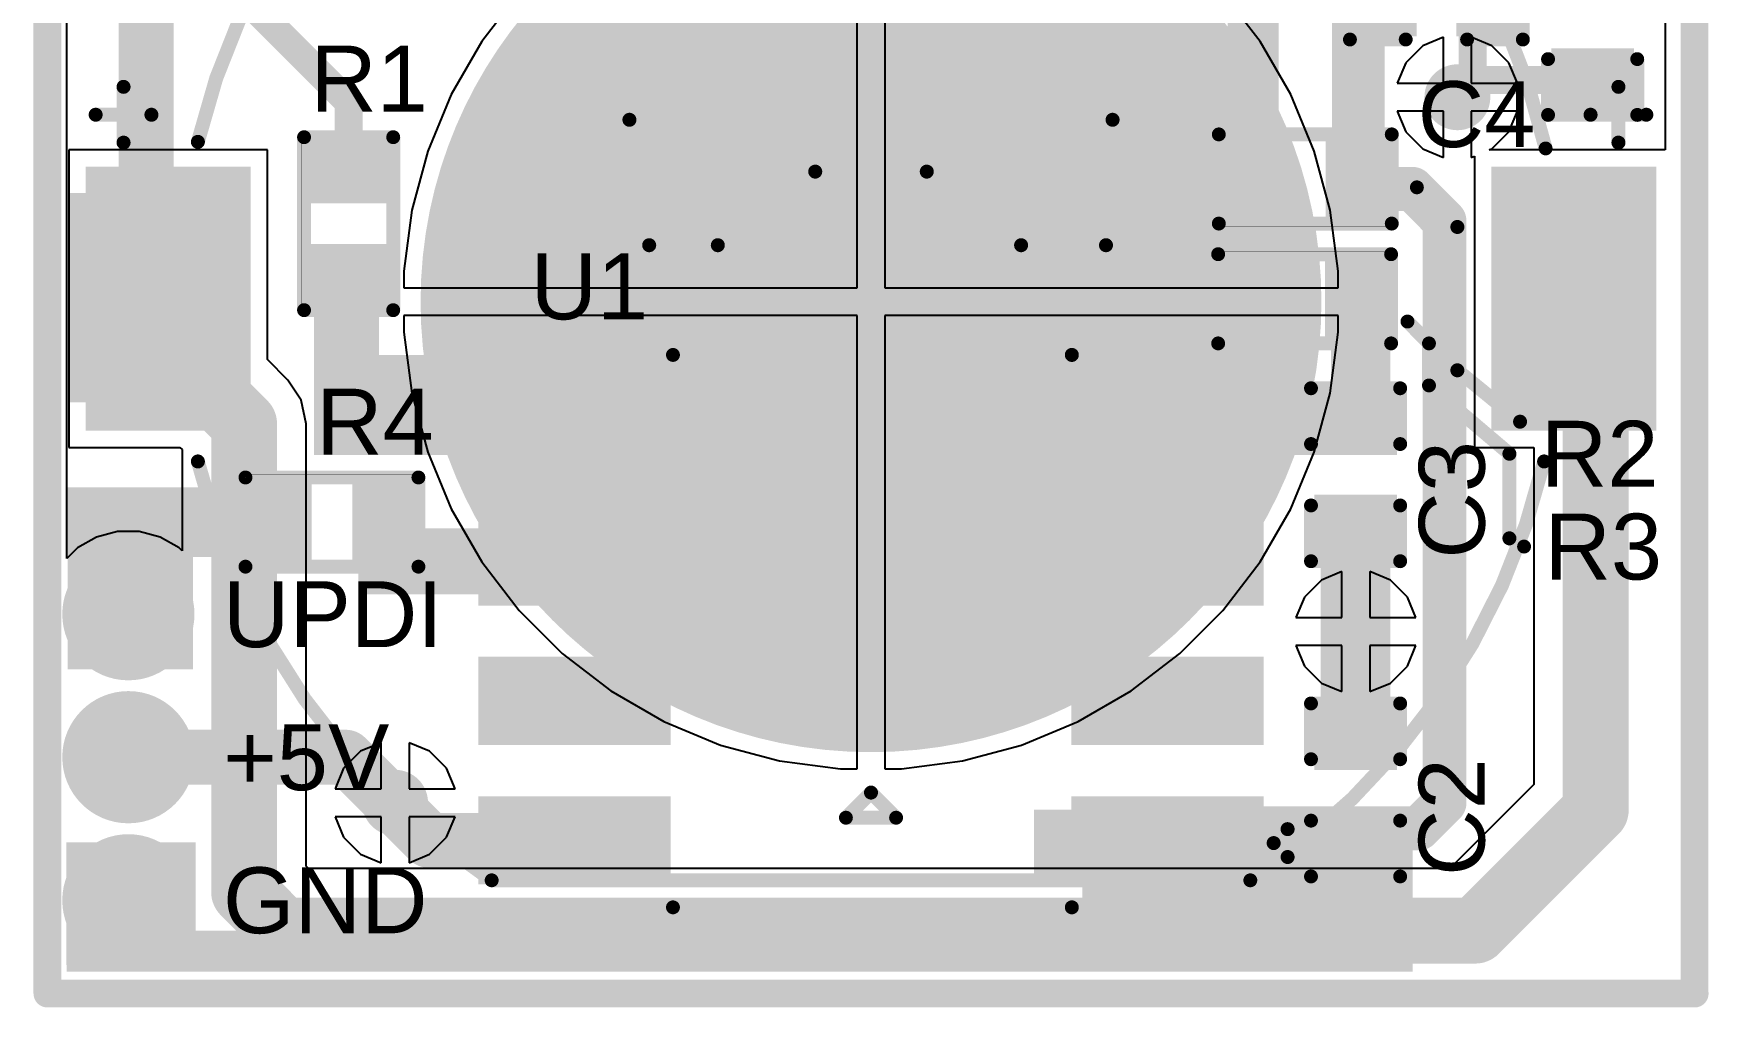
# Model space of a CAD drawing. Header units: inches. Extents: x -0.1 to 15.1, y -0.1 to 15.9.
# Drawn here: x -0.13 to 15.13, y -0.13 to 8.74 of the extents above; entities that cross this region are included whole.
import ezdxf

# ---------------------------------------------------------------- set-up
doc = ezdxf.new("R2010")
doc.units = ezdxf.units.IN
for name, color, linetype in [('Board Outline', 216, 'Continuous'), ('Bottom Layer', 5, 'Continuous'), ('Bottom Overlay', 54, 'Continuous'), ('Bottom Paste', 16, 'Continuous'), ('Bottom Solder', 6, 'Continuous'), ('Multi-Layer', 9, 'Continuous'), ('Pad Holes', 156, 'Continuous'), ('Top Layer', 1, 'Continuous'), ('Top Overlay', 2, 'Continuous'), ('Top Paste', 8, 'Continuous'), ('Top Solder', 216, 'Continuous'), ('Via Holes', 16, 'Continuous')]:
    doc.layers.add(name, color=color, linetype=linetype)
doc.styles.add('Arial', font='', dxfattribs={"height": 0.2})
doc.styles.get('Arial').set_extended_font_data('Arial')

# ---------------------------------------------------------------- blocks, each defined once
blk = doc.blocks.new('RD_CR1220_2_B_2')
at = {"layer": 'Bottom Layer'}
h = blk.add_hatch(color=5, dxfattribs=at)
edge = h.paths.add_edge_path()
edge.add_arc((0, 0), 4, 0, 360)
for points in [[(-5.75, 1.073), (-5.75, -1.127), (-7.05, -1.127), (-7.05, 1.073)], [(7.05, 1.073), (7.05, -1.127), (5.75, -1.127), (5.75, 1.073)]]:
    blk.add_hatch(color=5, dxfattribs=at).paths.add_polyline_path(points)
at = {"layer": 'Bottom Paste'}
h = blk.add_hatch(color=16, dxfattribs=at)
edge = h.paths.add_edge_path()
edge.add_arc((0, 0), 4, 0, 360)
at = {"layer": 'Bottom Solder'}
h = blk.add_hatch(color=6, dxfattribs=at)
edge = h.paths.add_edge_path()
edge.add_arc((0, 0), 4.102, 0, 360)
for points in [[(-5.648, 1.174), (-5.648, -1.229), (-7.152, -1.229), (-7.152, 1.174)], [(7.152, 1.174), (7.152, -1.229), (5.648, -1.229), (5.648, 1.174)]]:
    blk.add_hatch(color=6, dxfattribs=at).paths.add_polyline_path(points)
at = {"layer": 'Multi-Layer'}
for points in [[(-5.75, 1.073), (-5.75, -1.127), (-7.05, -1.127), (-7.05, 1.073)], [(7.05, 1.073), (7.05, -1.127), (5.75, -1.127), (5.75, 1.073)]]:
    blk.add_hatch(color=9, dxfattribs=at).paths.add_polyline_path(points)
at = {"layer": 'Pad Holes'}
for points in [[(-6.1, 0.623), (-6.1, -0.677), (-6.7, -0.677), (-6.7, 0.623)], [(6.7, 0.623), (6.7, -0.677), (6.1, -0.677), (6.1, 0.623)]]:
    blk.add_hatch(color=7, dxfattribs=at).paths.add_polyline_path(points)
at = {"layer": 'Top Layer'}
for points in [[(-5.75, 1.073), (-5.75, -1.127), (-7.05, -1.127), (-7.05, 1.073)], [(7.05, 1.073), (7.05, -1.127), (5.75, -1.127), (5.75, 1.073)]]:
    blk.add_hatch(color=1, dxfattribs=at).paths.add_polyline_path(points)
at = {"layer": 'Top Solder'}
for points in [[(-5.648, 1.174), (-5.648, -1.229), (-7.152, -1.229), (-7.152, 1.174)], [(7.152, 1.174), (7.152, -1.229), (5.648, -1.229), (5.648, 1.174)]]:
    blk.add_hatch(color=216, dxfattribs=at).paths.add_polyline_path(points)
at = {"layer": 'Bottom Overlay', "const_width": 0.127}
for points in [[(-6.13, 1.455, -0.191665), (-3.454, 5.269)], [(3.454, 5.269, -0.191665), (6.13, 1.455)], [(6.13, -1.455, -0.794411), (-6.144, -1.395)]]:
    blk.add_lwpolyline(points, format="xyb", dxfattribs=at)
for points in [[(3.454, 5.269), (-3.454, 5.269)], [(0.229, 4.699), (-0.229, 4.699)], [(0, 4.47), (-0.229, 4.699)], [(0.229, 4.699), (0, 4.47)], [(-6.807, -1.448), (-6.807, -1.956)], [(6.807, -1.448), (6.807, -1.956)], [(-6.553, -1.702), (-7.061, -1.702)], [(7.061, -1.702), (6.553, -1.702)], [(0.254, -4.394), (-0.254, -4.394)]]:
    blk.add_lwpolyline(points, dxfattribs=at)
at = {"layer": 'Bottom Overlay', "const_width": 0.0635}
for points in [[(-3.486, 5.269, 1), (-3.423, 5.269, 1)], [(-3.486, 5.269, 1), (-3.423, 5.269, 1)], [(3.423, 5.269, 1), (3.486, 5.269, 1)], [(3.423, 5.269, 1), (3.486, 5.269, 1)], [(-0.26, 4.699, 1), (-0.197, 4.699, 1)], [(-0.26, 4.699, 1), (-0.197, 4.699, 1)], [(0.197, 4.699, 1), (0.26, 4.699, 1)], [(0.197, 4.699, 1), (0.26, 4.699, 1)], [(-0.032, 4.47, 1), (0.032, 4.47, 1)], [(-0.032, 4.47, 1), (0.032, 4.47, 1)], [(-6.162, 1.455, 1), (-6.098, 1.455, 1)], [(6.098, 1.455, 1), (6.162, 1.455, 1)], [(-6.175, -1.395, 1), (-6.112, -1.395, 1)], [(-6.839, -1.448, 1), (-6.775, -1.448, 1)], [(6.098, -1.455, 1), (6.162, -1.455, 1)], [(6.775, -1.448, 1), (6.839, -1.448, 1)], [(-7.093, -1.702, 1), (-7.029, -1.702, 1)], [(-6.585, -1.702, 1), (-6.521, -1.702, 1)], [(6.521, -1.702, 1), (6.585, -1.702, 1)], [(7.029, -1.702, 1), (7.093, -1.702, 1)], [(-6.839, -1.956, 1), (-6.775, -1.956, 1)], [(6.775, -1.956, 1), (6.839, -1.956, 1)], [(-0.286, -4.394, 1), (-0.222, -4.394, 1)], [(0.222, -4.394, 1), (0.286, -4.394, 1)]]:
    blk.add_lwpolyline(points, format="xyb", close=True, dxfattribs=at)
blk = doc.blocks.new('0_5___T____P___3')
at = {"layer": 'Bottom Layer'}
h = blk.add_hatch(color=5, dxfattribs=at)
edge = h.paths.add_edge_path()
edge.add_arc((0, 0), 0.5, 0, 360)
at = {"layer": 'Multi-Layer'}
h = blk.add_hatch(color=9, dxfattribs=at)
edge = h.paths.add_edge_path()
edge.add_arc((0, 0), 0.5, 0, 360)
at = {"layer": 'Pad Holes'}
h = blk.add_hatch(color=7, dxfattribs=at)
edge = h.paths.add_edge_path()
edge.add_arc((0, 0), 0.26, 0, 360)
at = {"layer": 'Top Layer'}
h = blk.add_hatch(color=1, dxfattribs=at)
edge = h.paths.add_edge_path()
edge.add_arc((0, 0), 0.5, 0, 360)
at = {"layer": 'Top Solder'}
h = blk.add_hatch(color=216, dxfattribs=at)
edge = h.paths.add_edge_path()
edge.add_arc((0, 0), 0.602, 0, 360)
blk = doc.blocks.new('SOIC_8_0_154___3_90___W______5')
at = {"layer": 'Top Layer'}
for points in [[(-3.475, 1.605), (-3.475, 2.205), (-1.925, 2.205), (-1.925, 1.605)], [(1.925, 1.605), (1.925, 2.205), (3.475, 2.205), (3.475, 1.605)], [(-3.475, 0.335), (-3.475, 0.935), (-1.925, 0.935), (-1.925, 0.335)], [(1.925, 0.335), (1.925, 0.935), (3.475, 0.935), (3.475, 0.335)], [(-3.475, -0.935), (-3.475, -0.335), (-1.925, -0.335), (-1.925, -0.935)], [(1.925, -0.935), (1.925, -0.335), (3.475, -0.335), (3.475, -0.935)], [(-3.475, -2.205), (-3.475, -1.605), (-1.925, -1.605), (-1.925, -2.205)], [(1.925, -2.205), (1.925, -1.605), (3.475, -1.605), (3.475, -2.205)]]:
    blk.add_hatch(color=1, dxfattribs=at).paths.add_polyline_path(points)
at = {"layer": 'Top Overlay'}
blk.add_hatch(color=2, dxfattribs=at).paths.add_polyline_path([(-1.838, 1.626), (-1.483, 1.626), (-1.483, 2.21), (-1.838, 2.21)])
at = {"layer": 'Top Paste'}
for points in [[(-3.475, 1.605), (-3.475, 2.205), (-1.925, 2.205), (-1.925, 1.605)], [(1.925, 1.605), (1.925, 2.205), (3.475, 2.205), (3.475, 1.605)], [(-3.475, 0.335), (-3.475, 0.935), (-1.925, 0.935), (-1.925, 0.335)], [(1.925, 0.335), (1.925, 0.935), (3.475, 0.935), (3.475, 0.335)], [(-3.475, -0.935), (-3.475, -0.335), (-1.925, -0.335), (-1.925, -0.935)], [(1.925, -0.935), (1.925, -0.335), (3.475, -0.335), (3.475, -0.935)], [(-3.475, -2.205), (-3.475, -1.605), (-1.925, -1.605), (-1.925, -2.205)], [(1.925, -2.205), (1.925, -1.605), (3.475, -1.605), (3.475, -2.205)]]:
    blk.add_hatch(color=8, dxfattribs=at).paths.add_polyline_path(points)
at = {"layer": 'Top Solder'}
for points in [[(-3.577, 1.503), (-3.577, 2.307), (-1.823, 2.307), (-1.823, 1.503)], [(1.823, 1.503), (1.823, 2.307), (3.577, 2.307), (3.577, 1.503)], [(-3.577, 0.233), (-3.577, 1.037), (-1.823, 1.037), (-1.823, 0.233)], [(1.823, 0.233), (1.823, 1.037), (3.577, 1.037), (3.577, 0.233)], [(-3.577, -1.037), (-3.577, -0.233), (-1.823, -0.233), (-1.823, -1.037)], [(1.823, -1.037), (1.823, -0.233), (3.577, -0.233), (3.577, -1.037)], [(-3.577, -2.307), (-3.577, -1.503), (-1.823, -1.503), (-1.823, -2.307)], [(1.823, -2.307), (1.823, -1.503), (3.577, -1.503), (3.577, -2.307)]]:
    blk.add_hatch(color=216, dxfattribs=at).paths.add_polyline_path(points)
at = {"layer": 'Top Overlay', "const_width": 0.127}
for points in [[(1.803, 2.515), (-1.829, 2.515)], [(-3.794, 2.057), (-3.794, 1.803)], [(-3.667, 1.93), (-3.794, 2.057)], [(-3.667, 1.93), (-3.794, 1.803)], [(1.803, -2.515), (-1.829, -2.515)]]:
    blk.add_lwpolyline(points, dxfattribs=at)
at = {"layer": 'Top Overlay', "const_width": 0.0635}
for points in [[(-1.861, 2.515, 1), (-1.797, 2.515, 1)], [(1.772, 2.515, 1), (1.835, 2.515, 1)], [(-3.826, 2.057, 1), (-3.762, 2.057, 1)], [(-3.826, 2.057, 1), (-3.762, 2.057, 1)], [(-3.699, 1.93, 1), (-3.635, 1.93, 1)], [(-3.699, 1.93, 1), (-3.635, 1.93, 1)], [(-3.826, 1.803, 1), (-3.762, 1.803, 1)], [(-3.826, 1.803, 1), (-3.762, 1.803, 1)], [(-1.861, -2.515, 1), (-1.797, -2.515, 1)], [(1.772, -2.515, 1), (1.835, -2.515, 1)]]:
    blk.add_lwpolyline(points, format="xyb", close=True, dxfattribs=at)
blk = doc.blocks.new('0_5___T____P___6')
at = {"layer": 'Bottom Layer'}
h = blk.add_hatch(color=5, dxfattribs=at)
edge = h.paths.add_edge_path()
edge.add_arc((0, -0.611), 0.5, 0, 360)
at = {"layer": 'Multi-Layer'}
h = blk.add_hatch(color=9, dxfattribs=at)
edge = h.paths.add_edge_path()
edge.add_arc((0, -0.611), 0.5, 0, 360)
at = {"layer": 'Pad Holes'}
h = blk.add_hatch(color=7, dxfattribs=at)
edge = h.paths.add_edge_path()
edge.add_arc((0, -0.611), 0.26, 0, 360)
at = {"layer": 'Top Layer'}
h = blk.add_hatch(color=1, dxfattribs=at)
edge = h.paths.add_edge_path()
edge.add_arc((0, -0.611), 0.5, 0, 360)
at = {"layer": 'Top Solder'}
h = blk.add_hatch(color=216, dxfattribs=at)
edge = h.paths.add_edge_path()
edge.add_arc((0, -0.611), 0.602, 0, 360)
blk = doc.blocks.new('0_5___T____P___7')
at = {"layer": 'Bottom Layer'}
h = blk.add_hatch(color=5, dxfattribs=at)
edge = h.paths.add_edge_path()
edge.add_arc((0, 0), 0.5, 0, 360)
at = {"layer": 'Multi-Layer'}
h = blk.add_hatch(color=9, dxfattribs=at)
edge = h.paths.add_edge_path()
edge.add_arc((0, 0), 0.5, 0, 360)
at = {"layer": 'Pad Holes'}
h = blk.add_hatch(color=7, dxfattribs=at)
edge = h.paths.add_edge_path()
edge.add_arc((0, 0), 0.26, 0, 360)
at = {"layer": 'Top Layer'}
h = blk.add_hatch(color=1, dxfattribs=at)
edge = h.paths.add_edge_path()
edge.add_arc((0, 0), 0.5, 0, 360)
at = {"layer": 'Top Solder'}
h = blk.add_hatch(color=216, dxfattribs=at)
edge = h.paths.add_edge_path()
edge.add_arc((0, 0), 0.602, 0, 360)
blk = doc.blocks.new('TSA016A2518A_8')
at = {"layer": 'Top Layer'}
for points in [[(-2.625, 1.425), (-1.575, 1.425), (-1.575, 0.725), (-2.625, 0.725)], [(1.575, 1.425), (2.625, 1.425), (2.625, 0.725), (1.575, 0.725)], [(-2.625, -0.725), (-1.575, -0.725), (-1.575, -1.425), (-2.625, -1.425)], [(1.575, -0.725), (2.625, -0.725), (2.625, -1.425), (1.575, -1.425)]]:
    blk.add_hatch(color=1, dxfattribs=at).paths.add_polyline_path(points)
at = {"layer": 'Top Paste'}
for points in [[(-2.625, 1.425), (-1.575, 1.425), (-1.575, 0.725), (-2.625, 0.725)], [(1.575, 1.425), (2.625, 1.425), (2.625, 0.725), (1.575, 0.725)], [(-2.625, -0.725), (-1.575, -0.725), (-1.575, -1.425), (-2.625, -1.425)], [(1.575, -0.725), (2.625, -0.725), (2.625, -1.425), (1.575, -1.425)]]:
    blk.add_hatch(color=8, dxfattribs=at).paths.add_polyline_path(points)
at = {"layer": 'Top Solder'}
for points in [[(-2.676, 1.476), (-1.524, 1.476), (-1.524, 0.674), (-2.676, 0.674)], [(1.524, 1.476), (2.676, 1.476), (2.676, 0.674), (1.524, 0.674)], [(-2.676, -0.674), (-1.524, -0.674), (-1.524, -1.476), (-2.676, -1.476)], [(1.524, -0.674), (2.676, -0.674), (2.676, -1.476), (1.524, -1.476)]]:
    blk.add_hatch(color=216, dxfattribs=at).paths.add_polyline_path(points)
at = {"layer": 'Top Overlay', "const_width": 0.127}
for points in [[(-2.06, 1.712), (-1.366, 1.712)], [(-1.366, 1.712), (1.366, 1.712)], [(1.366, 1.712), (2.08, 1.712)], [(-2.896, 1.219), (-2.769, 1.092)], [(-2.896, 0.965), (-2.896, 1.219)], [(-2.896, 0.965), (-2.769, 1.092)], [(-0.508, 1.016), (0.508, 1.016)], [(-2.2, -0.544), (-2.2, 0.544)], [(2.2, -0.544), (2.2, 0.544)], [(-0.508, -1.016), (0.508, -1.016)], [(-2.02, -1.686), (-1.395, -1.686)], [(-1.395, -1.686), (1.367, -1.686)], [(1.367, -1.686), (2.14, -1.686)]]:
    blk.add_lwpolyline(points, dxfattribs=at)
at = {"layer": 'Top Overlay', "const_width": 0.0635}
for points in [[(-2.092, 1.712, 1), (-2.028, 1.712, 1)], [(-1.398, 1.712, 1), (-1.335, 1.712, 1)], [(-1.398, 1.712, 1), (-1.335, 1.712, 1)], [(1.335, 1.712, 1), (1.398, 1.712, 1)], [(1.335, 1.712, 1), (1.398, 1.712, 1)], [(2.048, 1.712, 1), (2.112, 1.712, 1)], [(-2.927, 1.219, 1), (-2.864, 1.219, 1)], [(-2.927, 1.219, 1), (-2.864, 1.219, 1)], [(-2.8, 1.092, 1), (-2.737, 1.092, 1)], [(-2.8, 1.092, 1), (-2.737, 1.092, 1)], [(-0.54, 1.016, 1), (-0.476, 1.016, 1)], [(-0.54, 1.016, 1), (-0.476, 1.016, 1)], [(0.476, 1.016, 1), (0.54, 1.016, 1)], [(0.476, 1.016, 1), (0.54, 1.016, 1)], [(-2.927, 0.965, 1), (-2.864, 0.965, 1)], [(-2.927, 0.965, 1), (-2.864, 0.965, 1)], [(-2.232, 0.544, 1), (-2.168, 0.544, 1)], [(2.168, 0.544, 1), (2.232, 0.544, 1)], [(-2.232, -0.544, 1), (-2.168, -0.544, 1)], [(2.168, -0.544, 1), (2.232, -0.544, 1)], [(-0.54, -1.016, 1), (-0.476, -1.016, 1)], [(-0.54, -1.016, 1), (-0.476, -1.016, 1)], [(0.476, -1.016, 1), (0.54, -1.016, 1)], [(0.476, -1.016, 1), (0.54, -1.016, 1)], [(-2.052, -1.686, 1), (-1.988, -1.686, 1)], [(-1.427, -1.686, 1), (-1.363, -1.686, 1)], [(-1.427, -1.686, 1), (-1.363, -1.686, 1)], [(1.335, -1.686, 1), (1.399, -1.686, 1)], [(1.335, -1.686, 1), (1.399, -1.686, 1)], [(2.108, -1.686, 1), (2.172, -1.686, 1)]]:
    blk.add_lwpolyline(points, format="xyb", close=True, dxfattribs=at)
at = {"layer": 'Top Overlay', "const_width": 0.127}
for points in [[(-0.508, -1.016, -1), (-0.508, 1.016)], [(0.508, 1.016, -1), (0.508, -1.016)]]:
    blk.add_lwpolyline(points, format="xyb", dxfattribs=at)
blk = doc.blocks.new('R___0402_9')
at = {"layer": 'Top Layer'}
for points in [[(-0.699, -0.318), (-0.699, 0.318), (-0.241, 0.318), (-0.241, -0.318)], [(0.241, -0.318), (0.241, 0.318), (0.699, 0.318), (0.699, -0.318)]]:
    blk.add_hatch(color=1, dxfattribs=at).paths.add_polyline_path(points)
at = {"layer": 'Top Paste'}
for points in [[(-0.699, -0.318), (-0.699, 0.318), (-0.241, 0.318), (-0.241, -0.318)], [(0.241, -0.318), (0.241, 0.318), (0.699, 0.318), (0.699, -0.318)]]:
    blk.add_hatch(color=8, dxfattribs=at).paths.add_polyline_path(points)
at = {"layer": 'Top Solder'}
for points in [[(-0.754, -0.373), (-0.754, 0.373), (-0.186, 0.373), (-0.186, -0.373)], [(0.186, -0.373), (0.186, 0.373), (0.754, 0.373), (0.754, -0.373)]]:
    blk.add_hatch(color=216, dxfattribs=at).paths.add_polyline_path(points)
at = {"layer": 'Top Overlay'}
for points, const_width in [([(0.787, 0.406), (-0.787, 0.406)], 0.127), ([(-0.787, 0.406), (-0.787, -0.406)], 0.127), ([(0.787, 0.406), (0.787, -0.406)], 0.127), ([(0.787, -0.406), (-0.787, -0.406)], 0.127), ([(0.813, -0.432), (-0.813, -0.432)], 0.00323)]:
    blk.add_lwpolyline(points, dxfattribs=dict(at, const_width=const_width))
for points, const_width in [([(-0.819, 0.406, 1), (-0.756, 0.406, 1)], 0.0635), ([(-0.819, 0.406, 1), (-0.756, 0.406, 1)], 0.0635), ([(0.756, 0.406, 1), (0.819, 0.406, 1)], 0.0635), ([(0.756, 0.406, 1), (0.819, 0.406, 1)], 0.0635), ([(-0.819, -0.406, 1), (-0.756, -0.406, 1)], 0.0635), ([(-0.819, -0.406, 1), (-0.756, -0.406, 1)], 0.0635), ([(-0.814, -0.432, 1), (-0.812, -0.432, 1)], 0.00161), ([(0.756, -0.406, 1), (0.819, -0.406, 1)], 0.0635), ([(0.756, -0.406, 1), (0.819, -0.406, 1)], 0.0635), ([(0.812, -0.432, 1), (0.814, -0.432, 1)], 0.00161)]:
    blk.add_lwpolyline(points, format="xyb", close=True, dxfattribs=dict(at, const_width=const_width))
blk = doc.blocks.new('R___0402_10')
at = {"layer": 'Top Layer'}
for points in [[(-0.699, -0.318), (-0.699, 0.318), (-0.241, 0.318), (-0.241, -0.318)], [(0.241, -0.318), (0.241, 0.318), (0.699, 0.318), (0.699, -0.318)]]:
    blk.add_hatch(color=1, dxfattribs=at).paths.add_polyline_path(points)
at = {"layer": 'Top Paste'}
for points in [[(-0.699, -0.318), (-0.699, 0.318), (-0.241, 0.318), (-0.241, -0.318)], [(0.241, -0.318), (0.241, 0.318), (0.699, 0.318), (0.699, -0.318)]]:
    blk.add_hatch(color=8, dxfattribs=at).paths.add_polyline_path(points)
at = {"layer": 'Top Solder'}
for points in [[(-0.754, -0.373), (-0.754, 0.373), (-0.186, 0.373), (-0.186, -0.373)], [(0.186, -0.373), (0.186, 0.373), (0.754, 0.373), (0.754, -0.373)]]:
    blk.add_hatch(color=216, dxfattribs=at).paths.add_polyline_path(points)
at = {"layer": 'Top Overlay'}
for points, const_width in [([(0.787, 0.406), (-0.787, 0.406)], 0.127), ([(-0.787, 0.406), (-0.787, -0.406)], 0.127), ([(0.787, 0.406), (0.787, -0.406)], 0.127), ([(0.787, -0.406), (-0.787, -0.406)], 0.127), ([(0.813, -0.432), (-0.813, -0.432)], 0.00323)]:
    blk.add_lwpolyline(points, dxfattribs=dict(at, const_width=const_width))
for points, const_width in [([(-0.819, 0.406, 1), (-0.756, 0.406, 1)], 0.0635), ([(-0.819, 0.406, 1), (-0.756, 0.406, 1)], 0.0635), ([(0.756, 0.406, 1), (0.819, 0.406, 1)], 0.0635), ([(0.756, 0.406, 1), (0.819, 0.406, 1)], 0.0635), ([(-0.819, -0.406, 1), (-0.756, -0.406, 1)], 0.0635), ([(-0.819, -0.406, 1), (-0.756, -0.406, 1)], 0.0635), ([(-0.814, -0.432, 1), (-0.812, -0.432, 1)], 0.00161), ([(0.756, -0.406, 1), (0.819, -0.406, 1)], 0.0635), ([(0.756, -0.406, 1), (0.819, -0.406, 1)], 0.0635), ([(0.812, -0.432, 1), (0.814, -0.432, 1)], 0.00161)]:
    blk.add_lwpolyline(points, format="xyb", close=True, dxfattribs=dict(at, const_width=const_width))
blk = doc.blocks.new('R___0402_11')
at = {"layer": 'Top Layer'}
for points in [[(-0.699, -0.318), (-0.699, 0.318), (-0.241, 0.318), (-0.241, -0.318)], [(0.241, -0.318), (0.241, 0.318), (0.699, 0.318), (0.699, -0.318)]]:
    blk.add_hatch(color=1, dxfattribs=at).paths.add_polyline_path(points)
at = {"layer": 'Top Paste'}
for points in [[(-0.699, -0.318), (-0.699, 0.318), (-0.241, 0.318), (-0.241, -0.318)], [(0.241, -0.318), (0.241, 0.318), (0.699, 0.318), (0.699, -0.318)]]:
    blk.add_hatch(color=8, dxfattribs=at).paths.add_polyline_path(points)
at = {"layer": 'Top Solder'}
for points in [[(-0.754, -0.373), (-0.754, 0.373), (-0.186, 0.373), (-0.186, -0.373)], [(0.186, -0.373), (0.186, 0.373), (0.754, 0.373), (0.754, -0.373)]]:
    blk.add_hatch(color=216, dxfattribs=at).paths.add_polyline_path(points)
at = {"layer": 'Top Overlay'}
for points, const_width in [([(-0.787, 0.406), (0.787, 0.406)], 0.127), ([(-0.787, -0.406), (-0.787, 0.406)], 0.127), ([(0.787, -0.406), (0.787, 0.406)], 0.127), ([(-0.787, -0.406), (0.787, -0.406)], 0.127), ([(-0.813, -0.432), (0.813, -0.432)], 0.00323)]:
    blk.add_lwpolyline(points, dxfattribs=dict(at, const_width=const_width))
for points, const_width in [([(-0.819, 0.406, 1), (-0.756, 0.406, 1)], 0.0635), ([(-0.819, 0.406, 1), (-0.756, 0.406, 1)], 0.0635), ([(0.756, 0.406, 1), (0.819, 0.406, 1)], 0.0635), ([(0.756, 0.406, 1), (0.819, 0.406, 1)], 0.0635), ([(-0.819, -0.406, 1), (-0.756, -0.406, 1)], 0.0635), ([(-0.819, -0.406, 1), (-0.756, -0.406, 1)], 0.0635), ([(-0.814, -0.432, 1), (-0.812, -0.432, 1)], 0.00161), ([(0.756, -0.406, 1), (0.819, -0.406, 1)], 0.0635), ([(0.756, -0.406, 1), (0.819, -0.406, 1)], 0.0635), ([(0.812, -0.432, 1), (0.814, -0.432, 1)], 0.00161)]:
    blk.add_lwpolyline(points, format="xyb", close=True, dxfattribs=dict(at, const_width=const_width))
blk = doc.blocks.new('R___0402_12')
at = {"layer": 'Top Layer'}
for points in [[(-0.699, -0.318), (-0.699, 0.317), (-0.241, 0.317), (-0.241, -0.318)], [(0.241, -0.318), (0.241, 0.317), (0.699, 0.317), (0.699, -0.318)]]:
    blk.add_hatch(color=1, dxfattribs=at).paths.add_polyline_path(points)
at = {"layer": 'Top Paste'}
for points in [[(-0.699, -0.318), (-0.699, 0.317), (-0.241, 0.317), (-0.241, -0.318)], [(0.241, -0.318), (0.241, 0.317), (0.699, 0.317), (0.699, -0.318)]]:
    blk.add_hatch(color=8, dxfattribs=at).paths.add_polyline_path(points)
at = {"layer": 'Top Solder'}
for points in [[(-0.754, -0.373), (-0.754, 0.373), (-0.186, 0.373), (-0.186, -0.373)], [(0.186, -0.373), (0.186, 0.373), (0.754, 0.373), (0.754, -0.373)]]:
    blk.add_hatch(color=216, dxfattribs=at).paths.add_polyline_path(points)
at = {"layer": 'Top Overlay'}
for points, const_width in [([(-0.787, -0.406), (-0.787, 0.406)], 0.127), ([(0.787, 0.406), (-0.787, 0.406)], 0.127), ([(0.787, -0.406), (0.787, 0.406)], 0.127), ([(0.787, -0.406), (-0.787, -0.406)], 0.127), ([(0.813, -0.432), (-0.813, -0.432)], 0.00323)]:
    blk.add_lwpolyline(points, dxfattribs=dict(at, const_width=const_width))
for points, const_width in [([(-0.819, 0.406, 1), (-0.756, 0.406, 1)], 0.0635), ([(-0.819, 0.406, 1), (-0.756, 0.406, 1)], 0.0635), ([(0.756, 0.406, 1), (0.819, 0.406, 1)], 0.0635), ([(0.756, 0.406, 1), (0.819, 0.406, 1)], 0.0635), ([(-0.819, -0.406, 1), (-0.756, -0.406, 1)], 0.0635), ([(-0.819, -0.406, 1), (-0.756, -0.406, 1)], 0.0635), ([(-0.814, -0.432, 1), (-0.812, -0.432, 1)], 0.00161), ([(0.756, -0.406, 1), (0.819, -0.406, 1)], 0.0635), ([(0.756, -0.406, 1), (0.819, -0.406, 1)], 0.0635), ([(0.812, -0.432, 1), (0.814, -0.432, 1)], 0.00161)]:
    blk.add_lwpolyline(points, format="xyb", close=True, dxfattribs=dict(at, const_width=const_width))
blk = doc.blocks.new('C___0402_15')
at = {"layer": 'Top Layer'}
for points in [[(-0.699, -0.318), (-0.699, 0.318), (-0.241, 0.318), (-0.241, -0.318)], [(0.241, -0.318), (0.241, 0.318), (0.699, 0.318), (0.699, -0.318)]]:
    blk.add_hatch(color=1, dxfattribs=at).paths.add_polyline_path(points)
at = {"layer": 'Top Paste'}
for points in [[(-0.699, -0.318), (-0.699, 0.318), (-0.241, 0.318), (-0.241, -0.318)], [(0.241, -0.318), (0.241, 0.318), (0.699, 0.318), (0.699, -0.318)]]:
    blk.add_hatch(color=8, dxfattribs=at).paths.add_polyline_path(points)
at = {"layer": 'Top Solder'}
for points in [[(-0.758, -0.377), (-0.758, 0.377), (-0.181, 0.377), (-0.181, -0.377)], [(0.181, -0.377), (0.181, 0.377), (0.758, 0.377), (0.758, -0.377)]]:
    blk.add_hatch(color=216, dxfattribs=at).paths.add_polyline_path(points)
at = {"layer": 'Top Overlay', "const_width": 0.127}
for points in [[(-0.279, 0.406), (-0.787, 0.406)], [(-0.787, 0.406), (-0.787, -0.406)], [(0.787, 0.406), (0.279, 0.406)], [(0.787, 0.406), (0.787, -0.406)], [(-0.279, -0.406), (-0.787, -0.406)], [(0.787, -0.406), (0.279, -0.406)]]:
    blk.add_lwpolyline(points, dxfattribs=at)
at = {"layer": 'Top Overlay', "const_width": 0.0635}
for points in [[(-0.819, 0.406, 1), (-0.756, 0.406, 1)], [(-0.819, 0.406, 1), (-0.756, 0.406, 1)], [(-0.311, 0.406, 1), (-0.248, 0.406, 1)], [(0.248, 0.406, 1), (0.311, 0.406, 1)], [(0.756, 0.406, 1), (0.819, 0.406, 1)], [(0.756, 0.406, 1), (0.819, 0.406, 1)], [(-0.819, -0.406, 1), (-0.756, -0.406, 1)], [(-0.819, -0.406, 1), (-0.756, -0.406, 1)], [(-0.311, -0.406, 1), (-0.248, -0.406, 1)], [(0.248, -0.406, 1), (0.311, -0.406, 1)], [(0.756, -0.406, 1), (0.819, -0.406, 1)], [(0.756, -0.406, 1), (0.819, -0.406, 1)]]:
    blk.add_lwpolyline(points, format="xyb", close=True, dxfattribs=at)
blk = doc.blocks.new('C___0402_16')
at = {"layer": 'Top Layer'}
for points in [[(-0.699, -0.318), (-0.699, 0.318), (-0.241, 0.318), (-0.241, -0.318)], [(0.241, -0.318), (0.241, 0.318), (0.699, 0.318), (0.699, -0.318)]]:
    blk.add_hatch(color=1, dxfattribs=at).paths.add_polyline_path(points)
at = {"layer": 'Top Paste'}
for points in [[(-0.699, -0.318), (-0.699, 0.318), (-0.241, 0.318), (-0.241, -0.318)], [(0.241, -0.318), (0.241, 0.318), (0.699, 0.318), (0.699, -0.318)]]:
    blk.add_hatch(color=8, dxfattribs=at).paths.add_polyline_path(points)
at = {"layer": 'Top Solder'}
for points in [[(-0.758, -0.377), (-0.758, 0.377), (-0.181, 0.377), (-0.181, -0.377)], [(0.181, -0.377), (0.181, 0.377), (0.758, 0.377), (0.758, -0.377)]]:
    blk.add_hatch(color=216, dxfattribs=at).paths.add_polyline_path(points)
at = {"layer": 'Top Overlay', "const_width": 0.127}
for points in [[(-0.787, 0.406), (-0.279, 0.406)], [(-0.787, 0.406), (-0.787, -0.406)], [(0.279, 0.406), (0.787, 0.406)], [(0.787, 0.406), (0.787, -0.406)], [(-0.787, -0.406), (-0.279, -0.406)], [(0.279, -0.406), (0.787, -0.406)]]:
    blk.add_lwpolyline(points, dxfattribs=at)
at = {"layer": 'Top Overlay', "const_width": 0.0635}
for points in [[(-0.819, 0.406, 1), (-0.756, 0.406, 1)], [(-0.819, 0.406, 1), (-0.756, 0.406, 1)], [(-0.311, 0.406, 1), (-0.248, 0.406, 1)], [(0.248, 0.406, 1), (0.311, 0.406, 1)], [(0.756, 0.406, 1), (0.819, 0.406, 1)], [(0.756, 0.406, 1), (0.819, 0.406, 1)], [(-0.819, -0.406, 1), (-0.756, -0.406, 1)], [(-0.819, -0.406, 1), (-0.756, -0.406, 1)], [(-0.311, -0.406, 1), (-0.248, -0.406, 1)], [(0.248, -0.406, 1), (0.311, -0.406, 1)], [(0.756, -0.406, 1), (0.819, -0.406, 1)], [(0.756, -0.406, 1), (0.819, -0.406, 1)]]:
    blk.add_lwpolyline(points, format="xyb", close=True, dxfattribs=at)
blk = doc.blocks.new('C___0402_17')
at = {"layer": 'Top Layer'}
for points in [[(-0.699, -0.318), (-0.699, 0.318), (-0.241, 0.318), (-0.241, -0.318)], [(0.241, -0.318), (0.241, 0.318), (0.699, 0.318), (0.699, -0.318)]]:
    blk.add_hatch(color=1, dxfattribs=at).paths.add_polyline_path(points)
at = {"layer": 'Top Paste'}
for points in [[(-0.699, -0.318), (-0.699, 0.318), (-0.241, 0.318), (-0.241, -0.318)], [(0.241, -0.318), (0.241, 0.318), (0.699, 0.318), (0.699, -0.318)]]:
    blk.add_hatch(color=8, dxfattribs=at).paths.add_polyline_path(points)
at = {"layer": 'Top Solder'}
for points in [[(-0.758, -0.377), (-0.758, 0.377), (-0.181, 0.377), (-0.181, -0.377)], [(0.181, -0.377), (0.181, 0.377), (0.758, 0.377), (0.758, -0.377)]]:
    blk.add_hatch(color=216, dxfattribs=at).paths.add_polyline_path(points)
at = {"layer": 'Top Overlay', "const_width": 0.127}
for points in [[(-0.787, 0.406), (-0.787, -0.406)], [(-0.787, 0.406), (-0.279, 0.406)], [(0.279, 0.406), (0.787, 0.406)], [(0.787, 0.406), (0.787, -0.406)], [(-0.787, -0.406), (-0.279, -0.406)], [(0.279, -0.406), (0.787, -0.406)]]:
    blk.add_lwpolyline(points, dxfattribs=at)
at = {"layer": 'Top Overlay', "const_width": 0.0635}
for points in [[(-0.819, 0.406, 1), (-0.756, 0.406, 1)], [(-0.819, 0.406, 1), (-0.756, 0.406, 1)], [(-0.311, 0.406, 1), (-0.248, 0.406, 1)], [(0.248, 0.406, 1), (0.311, 0.406, 1)], [(0.756, 0.406, 1), (0.819, 0.406, 1)], [(0.756, 0.406, 1), (0.819, 0.406, 1)], [(-0.819, -0.406, 1), (-0.756, -0.406, 1)], [(-0.819, -0.406, 1), (-0.756, -0.406, 1)], [(-0.311, -0.406, 1), (-0.248, -0.406, 1)], [(0.248, -0.406, 1), (0.311, -0.406, 1)], [(0.756, -0.406, 1), (0.819, -0.406, 1)], [(0.756, -0.406, 1), (0.819, -0.406, 1)]]:
    blk.add_lwpolyline(points, format="xyb", close=True, dxfattribs=at)
blk = doc.blocks.new('C___0402_18')
at = {"layer": 'Top Layer'}
for points in [[(-0.699, -0.318), (-0.699, 0.317), (-0.241, 0.317), (-0.241, -0.318)], [(0.241, -0.318), (0.241, 0.317), (0.699, 0.317), (0.699, -0.318)]]:
    blk.add_hatch(color=1, dxfattribs=at).paths.add_polyline_path(points)
at = {"layer": 'Top Paste'}
for points in [[(-0.699, -0.318), (-0.699, 0.317), (-0.241, 0.317), (-0.241, -0.318)], [(0.241, -0.318), (0.241, 0.317), (0.699, 0.317), (0.699, -0.318)]]:
    blk.add_hatch(color=8, dxfattribs=at).paths.add_polyline_path(points)
at = {"layer": 'Top Solder'}
for points in [[(-0.758, -0.377), (-0.758, 0.377), (-0.181, 0.377), (-0.181, -0.377)], [(0.181, -0.377), (0.181, 0.377), (0.758, 0.377), (0.758, -0.377)]]:
    blk.add_hatch(color=216, dxfattribs=at).paths.add_polyline_path(points)
at = {"layer": 'Top Overlay', "const_width": 0.127}
for points in [[(-0.787, -0.406), (-0.787, 0.406)], [(-0.279, 0.406), (-0.787, 0.406)], [(0.787, 0.406), (0.279, 0.406)], [(0.787, -0.406), (0.787, 0.406)], [(-0.279, -0.406), (-0.787, -0.406)], [(0.787, -0.406), (0.279, -0.406)]]:
    blk.add_lwpolyline(points, dxfattribs=at)
at = {"layer": 'Top Overlay', "const_width": 0.0635}
for points in [[(-0.819, 0.406, 1), (-0.756, 0.406, 1)], [(-0.819, 0.406, 1), (-0.756, 0.406, 1)], [(-0.311, 0.406, 1), (-0.248, 0.406, 1)], [(0.248, 0.406, 1), (0.311, 0.406, 1)], [(0.756, 0.406, 1), (0.819, 0.406, 1)], [(0.756, 0.406, 1), (0.819, 0.406, 1)], [(-0.819, -0.406, 1), (-0.756, -0.406, 1)], [(-0.819, -0.406, 1), (-0.756, -0.406, 1)], [(-0.311, -0.406, 1), (-0.248, -0.406, 1)], [(0.248, -0.406, 1), (0.311, -0.406, 1)], [(0.756, -0.406, 1), (0.819, -0.406, 1)], [(0.756, -0.406, 1), (0.819, -0.406, 1)]]:
    blk.add_lwpolyline(points, format="xyb", close=True, dxfattribs=at)

msp = doc.modelspace()

# ---------------------------------------------------------------- hatches: boundary and pattern name
at = {"layer": 'Bottom Layer'}
h = msp.add_hatch(color=5, dxfattribs=at)
edge = h.paths.add_edge_path()
edge.add_arc((12.84, 8.161), 0.3, 0, 360)
h = msp.add_hatch(color=5, dxfattribs=at)
edge = h.paths.add_edge_path()
edge.add_arc((6.103, 7.425), 0.3, 0, 360)
h = msp.add_hatch(color=5, dxfattribs=at)
edge = h.paths.add_edge_path()
edge.add_arc((8.917, 7.425), 0.3, 0, 360)
h = msp.add_hatch(color=5, dxfattribs=at)
edge = h.paths.add_edge_path()
edge.add_arc((11.916, 3.296), 0.3, 0, 360)
h = msp.add_hatch(color=5, dxfattribs=at)
edge = h.paths.add_edge_path()
edge.add_arc((3.166, 1.737), 0.3, 0, 360)
at = {"layer": 'Bottom Solder'}
h = msp.add_hatch(color=6, dxfattribs=at)
edge = h.paths.add_edge_path()
edge.add_arc((6.103, 7.425), 0.32, 0, 360)
h = msp.add_hatch(color=6, dxfattribs=at)
edge = h.paths.add_edge_path()
edge.add_arc((8.917, 7.425), 0.32, 0, 360)
at = {"layer": 'Top Layer'}
for points in [[(11.697, 7.099), (12.179, 7.099), (12.179, 11.069), (11.697, 11.069)], [(0.649, 5.815), (1.149, 5.815), (1.149, 10.832), (0.649, 10.832)], [(10.748, 7.099), (11.214, 7.099), (11.214, 9.925), (10.748, 9.925)], [(4.875, 7.075), (10.125, 7.075), (10.125, 7.775), (4.875, 7.775)], [(10.751, 6.009), (11.214, 6.009), (11.214, 7.734), (10.751, 7.734)], [(0.205, 5.384), (1.823, 5.384), (1.823, 7.29), (0.205, 7.29)], [(2.426, 5.104), (3.018, 5.104), (3.018, 6.769), (2.426, 6.769)], [(11.69, 4.966), (12.23, 4.966), (12.23, 6.644), (11.69, 6.644)], [(2.426, 4.905), (5.575, 4.905), (5.575, 5.815), (2.426, 5.815)], [(9.425, 4.905), (12.246, 4.905), (12.246, 5.505), (9.425, 5.505)], [(0.185, 2.951), (1.325, 2.951), (1.325, 4.61), (0.185, 4.61)], [(0.185, 3.974), (2.349, 3.974), (2.349, 4.61), (0.185, 4.61)], [(2.832, 3.635), (3.289, 3.635), (3.289, 4.61), (2.832, 4.61)], [(11.595, 2.095), (12.23, 2.095), (12.23, 4.483), (11.595, 4.483)], [(2.832, 3.635), (5.575, 3.635), (5.575, 4.235), (2.832, 4.235)], [(3.474, 3.635), (5.575, 3.635), (5.575, 4.235), (3.474, 4.235)], [(9.425, 1.095), (12.433, 1.095), (12.433, 1.704), (9.425, 1.704)], [(9.425, 0.26), (12.433, 0.26), (12.433, 1.695), (9.425, 1.695)], [(0.173, 0.26), (1.351, 0.26), (1.351, 1.376), (0.173, 1.376)], [(0.176, 0.199), (12.433, 0.199), (12.433, 0.573), (0.176, 0.573)]]:
    msp.add_hatch(color=1, dxfattribs=at).paths.add_polyline_path(points)
h = msp.add_hatch(color=1, dxfattribs=at)
edge = h.paths.add_edge_path()
edge.add_arc((12.84, 8.161), 0.3, 0, 360)
h = msp.add_hatch(color=1, dxfattribs=at)
edge = h.paths.add_edge_path()
edge.add_arc((6.103, 7.425), 0.3, 0, 360)
h = msp.add_hatch(color=1, dxfattribs=at)
edge = h.paths.add_edge_path()
edge.add_arc((8.917, 7.425), 0.3, 0, 360)
h = msp.add_hatch(color=1, dxfattribs=at)
edge = h.paths.add_edge_path()
edge.add_arc((11.916, 3.296), 0.3, 0, 360)
h = msp.add_hatch(color=1, dxfattribs=at)
edge = h.paths.add_edge_path()
edge.add_arc((3.166, 1.737), 0.3, 0, 360)
at = {"layer": 'Top Solder'}
h = msp.add_hatch(color=216, dxfattribs=at)
edge = h.paths.add_edge_path()
edge.add_arc((6.103, 7.425), 0.32, 0, 360)
h = msp.add_hatch(color=216, dxfattribs=at)
edge = h.paths.add_edge_path()
edge.add_arc((8.917, 7.425), 0.32, 0, 360)
at = {"layer": 'Via Holes'}
h = msp.add_hatch(color=7, dxfattribs=at)
edge = h.paths.add_edge_path()
edge.add_arc((12.84, 8.161), 0.15, 0, 360)
h = msp.add_hatch(color=7, dxfattribs=at)
edge = h.paths.add_edge_path()
edge.add_arc((6.103, 7.425), 0.15, 0, 360)
h = msp.add_hatch(color=7, dxfattribs=at)
edge = h.paths.add_edge_path()
edge.add_arc((8.917, 7.425), 0.15, 0, 360)
h = msp.add_hatch(color=7, dxfattribs=at)
edge = h.paths.add_edge_path()
edge.add_arc((11.916, 3.296), 0.15, 0, 360)
h = msp.add_hatch(color=7, dxfattribs=at)
edge = h.paths.add_edge_path()
edge.add_arc((3.166, 1.737), 0.15, 0, 360)

# ---------------------------------------------------------------- linework, layer by layer
at = {"layer": 'Board Outline', "const_width": 0.254}
for points in [[(0, 0), (0, 15)], [(15, 0), (15, 15)], [(0, 0), (15, 0)]]:
    msp.add_lwpolyline(points, dxfattribs=at)
at = {"layer": 'Board Outline', "const_width": 0.127}
for points in [[(-0.063, 0, 1), (0.064, 0, 1)], [(-0.063, 0, 1), (0.064, 0, 1)], [(14.937, 0, 1), (15.064, 0, 1)], [(14.937, 0, 1), (15.064, 0, 1)]]:
    msp.add_lwpolyline(points, format="xyb", close=True, dxfattribs=at)
at = {"layer": 'Bottom Layer'}
for p, q in [((0.178, 3.962), (0.178, 14.732)), ((14.732, 14.732), (14.732, 7.681)), ((7.373, 6.427), (7.373, 10.554)), ((7.627, 10.554), (7.627, 6.427)), ((4.295, 9.111), (3.955, 8.668)), ((11.045, 8.668), (10.705, 9.111)), ((12.713, 8.708), (12.526, 8.63)), ((12.713, 8.288), (12.713, 8.708)), ((13.154, 8.63), (12.967, 8.708)), ((12.967, 8.708), (12.967, 8.288)), ((3.955, 8.668), (3.677, 8.186)), ((11.323, 8.186), (11.045, 8.668)), ((12.526, 8.63), (12.37, 8.474)), ((13.309, 8.474), (13.154, 8.63)), ((12.37, 8.474), (12.293, 8.288)), ((13.387, 8.288), (13.309, 8.474)), ((12.293, 8.288), (12.713, 8.288)), ((12.967, 8.288), (13.387, 8.288)), ((3.677, 8.186), (3.463, 7.67)), ((11.537, 7.67), (11.323, 8.186)), ((12.713, 8.034), (12.293, 8.034)), ((12.293, 8.034), (12.37, 7.847)), ((12.713, 7.614), (12.713, 8.034)), ((13.387, 8.034), (12.967, 8.034)), ((12.967, 8.034), (12.967, 7.614)), ((13.309, 7.847), (13.387, 8.034)), ((12.37, 7.847), (12.526, 7.691)), ((13.154, 7.691), (13.309, 7.847)), ((2.004, 7.681), (0.196, 7.681)), ((0.196, 7.681), (0.196, 4.973)), ((2.004, 5.772), (2.004, 7.681)), ((3.463, 7.67), (3.319, 7.132)), ((11.681, 7.132), (11.537, 7.67)), ((12.526, 7.691), (12.713, 7.614)), ((13.13, 7.681), (13.154, 7.691)), ((14.732, 7.681), (13.13, 7.681)), ((12.967, 7.614), (12.996, 7.626)), ((12.996, 7.626), (12.996, 4.973)), ((3.319, 7.132), (3.246, 6.579)), ((11.754, 6.579), (11.681, 7.132)), ((3.246, 6.579), (3.246, 6.427)), ((11.754, 6.427), (11.754, 6.579)), ((3.246, 6.427), (7.373, 6.427)), ((7.627, 6.427), (11.754, 6.427)), ((7.373, 6.173), (3.246, 6.173)), ((3.246, 6.173), (3.246, 6.021)), ((7.373, 2.046), (7.373, 6.173)), ((11.754, 6.173), (7.627, 6.173)), ((7.627, 6.173), (7.627, 2.046)), ((11.754, 6.021), (11.754, 6.173)), ((3.246, 6.021), (3.319, 5.468)), ((11.681, 5.468), (11.754, 6.021)), ((2.19, 5.586), (2.004, 5.772)), ((2.312, 5.403), (2.19, 5.586)), ((2.355, 5.187), (2.312, 5.403)), ((3.319, 5.468), (3.463, 4.93)), ((11.537, 4.93), (11.681, 5.468)), ((2.355, 1.159), (2.355, 5.187)), ((2.355, 5.187), (2.355, 5.187)), ((0.196, 4.973), (1.205, 4.973)), ((1.205, 4.973), (1.226, 4.953)), ((1.226, 4.953), (1.226, 4.032)), ((3.463, 4.93), (3.677, 4.414)), ((11.323, 4.414), (11.537, 4.93)), ((12.996, 4.973), (13.535, 4.973)), ((13.535, 4.973), (13.535, 1.903)), ((3.677, 4.414), (3.955, 3.932)), ((11.045, 3.932), (11.323, 4.414)), ((0.446, 4.157), (0.274, 4.058)), ((0.637, 4.208), (0.446, 4.157)), ((0.836, 4.208), (0.637, 4.208)), ((1.028, 4.157), (0.836, 4.208)), ((1.2, 4.058), (1.028, 4.157)), ((0.274, 4.058), (0.178, 3.962)), ((1.226, 4.032), (1.2, 4.058)), ((3.955, 3.932), (4.295, 3.489)), ((10.705, 3.489), (11.045, 3.932)), ((11.789, 3.843), (11.603, 3.765)), ((11.789, 3.423), (11.789, 3.843)), ((12.23, 3.765), (12.043, 3.843)), ((12.043, 3.843), (12.043, 3.423)), ((11.603, 3.765), (11.447, 3.61)), ((12.386, 3.61), (12.23, 3.765)), ((11.447, 3.61), (11.369, 3.423)), ((12.463, 3.423), (12.386, 3.61)), ((4.295, 3.489), (4.689, 3.095)), ((10.311, 3.095), (10.705, 3.489)), ((11.369, 3.423), (11.789, 3.423)), ((12.043, 3.423), (12.463, 3.423)), ((4.689, 3.095), (5.132, 2.755)), ((9.868, 2.755), (10.311, 3.095)), ((11.789, 3.169), (11.369, 3.169)), ((11.369, 3.169), (11.447, 2.982)), ((11.789, 2.749), (11.789, 3.169)), ((12.463, 3.169), (12.043, 3.169)), ((12.043, 3.169), (12.043, 2.749)), ((12.386, 2.982), (12.463, 3.169)), ((11.447, 2.982), (11.603, 2.826)), ((12.23, 2.826), (12.386, 2.982)), ((5.132, 2.755), (5.614, 2.477)), ((9.386, 2.477), (9.868, 2.755)), ((11.603, 2.826), (11.789, 2.749)), ((12.043, 2.749), (12.23, 2.826)), ((5.614, 2.477), (6.13, 2.263)), ((8.87, 2.263), (9.386, 2.477)), ((2.852, 2.207), (2.696, 2.051)), ((3.039, 2.284), (2.852, 2.207)), ((3.039, 1.864), (3.039, 2.284)), ((3.479, 2.207), (3.293, 2.284)), ((3.293, 2.284), (3.293, 1.864)), ((3.635, 2.051), (3.479, 2.207)), ((6.13, 2.263), (6.668, 2.119)), ((8.332, 2.119), (8.87, 2.263)), ((2.696, 2.051), (2.619, 1.864)), ((3.713, 1.864), (3.635, 2.051)), ((6.668, 2.119), (7.221, 2.046)), ((7.221, 2.046), (7.373, 2.046)), ((7.627, 2.046), (7.779, 2.046)), ((7.779, 2.046), (8.332, 2.119)), ((2.619, 1.864), (3.039, 1.864)), ((3.293, 1.864), (3.713, 1.864)), ((13.535, 1.903), (12.77, 1.138)), ((3.039, 1.61), (2.619, 1.61)), ((2.619, 1.61), (2.696, 1.423)), ((3.039, 1.19), (3.039, 1.61)), ((3.713, 1.61), (3.293, 1.61)), ((3.293, 1.61), (3.293, 1.19)), ((3.635, 1.423), (3.713, 1.61)), ((2.696, 1.423), (2.852, 1.268)), ((3.479, 1.268), (3.635, 1.423)), ((2.852, 1.268), (3.039, 1.19)), ((3.293, 1.19), (3.479, 1.268)), ((2.376, 1.138), (2.355, 1.159)), ((12.77, 1.138), (2.376, 1.138))]:
    msp.add_line(p, q, dxfattribs=at)
at = {"layer": 'Bottom Layer', "const_width": 0.6}
for points in [[(0.9, 6.773), (0.9, 6.827)], [(0.9, 6.077), (0.9, 6.327)], [(14.1, 1.669), (14.1, 6.327)], [(0.9, 6.077), (1.791, 5.187)], [(1.791, 0.925), (1.791, 5.187)], [(13.004, 0.573), (14.1, 1.669)], [(1.791, 0.925), (2.142, 0.573)], [(2.142, 0.573), (13.004, 0.573)]]:
    msp.add_lwpolyline(points, dxfattribs=at)
at = {"layer": 'Bottom Layer', "const_width": 0.3}
for points in [[(0.75, 6.827, 1), (1.05, 6.827, 1)], [(0.75, 6.773, 1), (1.05, 6.773, 1)], [(0.75, 6.327, 1), (1.05, 6.327, 1)], [(13.95, 6.327, 1), (14.25, 6.327, 1)], [(0.75, 6.077, 1), (1.05, 6.077, 1)], [(0.75, 6.077, 1), (1.05, 6.077, 1)], [(1.641, 5.187, 1), (1.941, 5.187, 1)], [(1.641, 5.187, 1), (1.941, 5.187, 1)], [(13.95, 1.669, 1), (14.25, 1.669, 1)], [(13.95, 1.669, 1), (14.25, 1.669, 1)], [(1.641, 0.925, 1), (1.941, 0.925, 1)], [(1.641, 0.925, 1), (1.941, 0.925, 1)], [(1.992, 0.573, 1), (2.292, 0.573, 1)], [(1.992, 0.573, 1), (2.292, 0.573, 1)], [(12.854, 0.573, 1), (13.154, 0.573, 1)], [(12.854, 0.573, 1), (13.154, 0.573, 1)]]:
    msp.add_lwpolyline(points, format="xyb", close=True, dxfattribs=at)
at = {"layer": 'Top Layer'}
for points, const_width in [([(1.568, 9.29), (2.743, 8.115)], 0.254), ([(12.98, 8.395), (12.98, 8.954)], 0.254), ([(12.84, 8.254), (12.98, 8.395)], 0.254), ([(12.933, 8.161), (13.091, 8.319)], 0.254), ([(13.091, 8.319), (14.072, 8.319)], 0.254), ([(2.743, 7.48), (2.743, 8.115)], 0.254), ([(12.84, 8.161), (12.84, 8.254)], 0.254), ([(12.84, 8.161), (12.933, 8.161)], 0.254), ([(11.925, 7.355), (11.925, 7.417)], 0.4), ([(11.925, 7.355), (11.954, 7.327)], 0.4), ([(11.954, 7.327), (12.43, 7.327)], 0.4), ([(12.43, 7.327), (12.723, 7.033)], 0.4), ([(12.723, 1.738), (12.723, 7.033)], 0.4), ([(0.737, 2.152), (2.717, 2.152)], 0.5), ([(2.717, 2.152), (3.474, 1.395)], 0.5), ([(12.489, 1.504), (12.723, 1.738)], 0.4), ([(12.116, 1.386), (12.233, 1.504)], 0.4), ([(12.233, 1.504), (12.489, 1.504)], 0.4), ([(3.474, 1.395), (4.8, 1.395)], 0.5), ([(12.116, 1.384), (12.116, 1.386)], 0.4)]:
    msp.add_lwpolyline(points, dxfattribs=dict(at, const_width=const_width))
for points, const_width in [([(12.917, 8.395, 1), (13.044, 8.395, 1)], 0.127), ([(12.917, 8.395, 1), (13.044, 8.395, 1)], 0.127), ([(13.028, 8.319, 1), (13.155, 8.319, 1)], 0.127), ([(13.028, 8.319, 1), (13.155, 8.319, 1)], 0.127), ([(14.008, 8.319, 1), (14.135, 8.319, 1)], 0.127), ([(2.68, 8.115, 1), (2.807, 8.115, 1)], 0.127), ([(2.68, 8.115, 1), (2.807, 8.115, 1)], 0.127), ([(12.776, 8.254, 1), (12.903, 8.254, 1)], 0.127), ([(12.776, 8.254, 1), (12.903, 8.254, 1)], 0.127), ([(12.776, 8.161, 1), (12.903, 8.161, 1)], 0.127), ([(12.776, 8.161, 1), (12.903, 8.161, 1)], 0.127), ([(12.87, 8.161, 1), (12.997, 8.161, 1)], 0.127), ([(12.87, 8.161, 1), (12.997, 8.161, 1)], 0.127), ([(2.68, 7.48, 1), (2.807, 7.48, 1)], 0.127), ([(11.825, 7.417, 1), (12.025, 7.417, 1)], 0.2), ([(11.825, 7.355, 1), (12.025, 7.355, 1)], 0.2), ([(11.825, 7.355, 1), (12.025, 7.355, 1)], 0.2), ([(11.854, 7.327, 1), (12.054, 7.327, 1)], 0.2), ([(11.854, 7.327, 1), (12.054, 7.327, 1)], 0.2), ([(12.33, 7.327, 1), (12.53, 7.327, 1)], 0.2), ([(12.33, 7.327, 1), (12.53, 7.327, 1)], 0.2), ([(12.623, 7.033, 1), (12.823, 7.033, 1)], 0.2), ([(12.623, 7.033, 1), (12.823, 7.033, 1)], 0.2), ([(0.612, 2.152, 1), (0.862, 2.152, 1)], 0.25), ([(2.592, 2.152, 1), (2.842, 2.152, 1)], 0.25), ([(2.592, 2.152, 1), (2.842, 2.152, 1)], 0.25), ([(12.623, 1.738, 1), (12.823, 1.738, 1)], 0.2), ([(12.623, 1.738, 1), (12.823, 1.738, 1)], 0.2), ([(12.133, 1.504, 1), (12.333, 1.504, 1)], 0.2), ([(12.133, 1.504, 1), (12.333, 1.504, 1)], 0.2), ([(12.389, 1.504, 1), (12.589, 1.504, 1)], 0.2), ([(12.389, 1.504, 1), (12.589, 1.504, 1)], 0.2), ([(3.349, 1.395, 1), (3.599, 1.395, 1)], 0.25), ([(3.349, 1.395, 1), (3.599, 1.395, 1)], 0.25), ([(4.675, 1.395, 1), (4.925, 1.395, 1)], 0.25), ([(12.016, 1.386, 1), (12.216, 1.386, 1)], 0.2), ([(12.016, 1.386, 1), (12.216, 1.386, 1)], 0.2), ([(12.016, 1.384, 1), (12.216, 1.384, 1)], 0.2)]:
    msp.add_lwpolyline(points, format="xyb", close=True, dxfattribs=dict(at, const_width=const_width))
at = {"layer": 'Top Overlay', "const_width": 0.127}
for points in [[(12.471, 7.341), (12.84, 6.98)], [(12.84, 5.675), (12.84, 6.98)], [(12.386, 6.119), (12.582, 5.92)], [(12.582, 5.537), (12.582, 5.92)], [(12.84, 5.675), (13.411, 5.207)], [(12.582, 5.537), (13.314, 4.915)], [(13.314, 4.145), (13.314, 4.915)], [(13.314, 4.145), (13.447, 4.07)]]:
    msp.add_lwpolyline(points, dxfattribs=at)
at = {"layer": 'Top Overlay', "const_width": 0.0635}
for points in [[(12.44, 7.341, 1), (12.503, 7.341, 1)], [(12.808, 6.98, 1), (12.872, 6.98, 1)], [(12.808, 6.98, 1), (12.872, 6.98, 1)], [(12.354, 6.119, 1), (12.417, 6.119, 1)], [(12.55, 5.92, 1), (12.613, 5.92, 1)], [(12.55, 5.92, 1), (12.613, 5.92, 1)], [(12.808, 5.675, 1), (12.872, 5.675, 1)], [(12.808, 5.675, 1), (12.872, 5.675, 1)], [(12.55, 5.537, 1), (12.613, 5.537, 1)], [(12.55, 5.537, 1), (12.613, 5.537, 1)], [(13.379, 5.207, 1), (13.443, 5.207, 1)], [(13.282, 4.915, 1), (13.346, 4.915, 1)], [(13.282, 4.915, 1), (13.346, 4.915, 1)], [(13.282, 4.145, 1), (13.346, 4.145, 1)], [(13.282, 4.145, 1), (13.346, 4.145, 1)], [(13.416, 4.07, 1), (13.479, 4.07, 1)]]:
    msp.add_lwpolyline(points, format="xyb", close=True, dxfattribs=at)

# ---------------------------------------------------------------- block references
for name, p, rotation in [('RD_CR1220_2_B_2', (7.5, 6.3), 180), ('C___0402_16', (14.072, 8.788), 90), ('C___0402_15', (12.649, 9.093), 180), ('R___0402_12', (2.743, 7.01), 270), ('R___0402_10', (11.449, 6.326), 180), ('SOIC_8_0_154___3_90___W______5', (7.5, 3.3), 180), ('C___0402_17', (11.913, 4.724), 90), ('R___0402_9', (2.591, 4.293), 180), ('0_5___T____P___3', (0.737, 3.454), 90), ('0_5___T____P___6', (0.126, 2.152), 90), ('C___0402_18', (11.913, 1.854), 270), ('0_5___T____P___7', (0.737, 0.849), 90)]:
    msp.add_blockref(name, p, dxfattribs=dict(rotation=rotation))
for name, p in [('TSA016A2518A_8', (7.5, 8.5)), ('R___0402_11', (11.455, 7.417))]:
    msp.add_blockref(name, p)

# ---------------------------------------------------------------- texts
at = {"layer": 'Top Overlay', "style": 'Arial'}
for s, p in [('R1', (2.394, 8.031)), ('C4', (12.479, 7.707)), ('U1', (4.4, 6.139)), ('R4', (2.447, 4.907)), ('R2', (13.6, 4.615)), ('R3', (13.633, 3.77)), ('UPDI', (1.599, 3.154)), ('+5V', (1.599, 1.852)), ('GND', (1.599, 0.549))]:
    msp.add_text(s, height=0.6, dxfattribs=at).set_placement(p)
for s, p in [('C3', (13.089, 3.96)), ('C2', (13.088, 1.071))]:
    msp.add_text(s, height=0.6, rotation=90, dxfattribs=at).set_placement(p)

doc.saveas('drawing.dxf')
